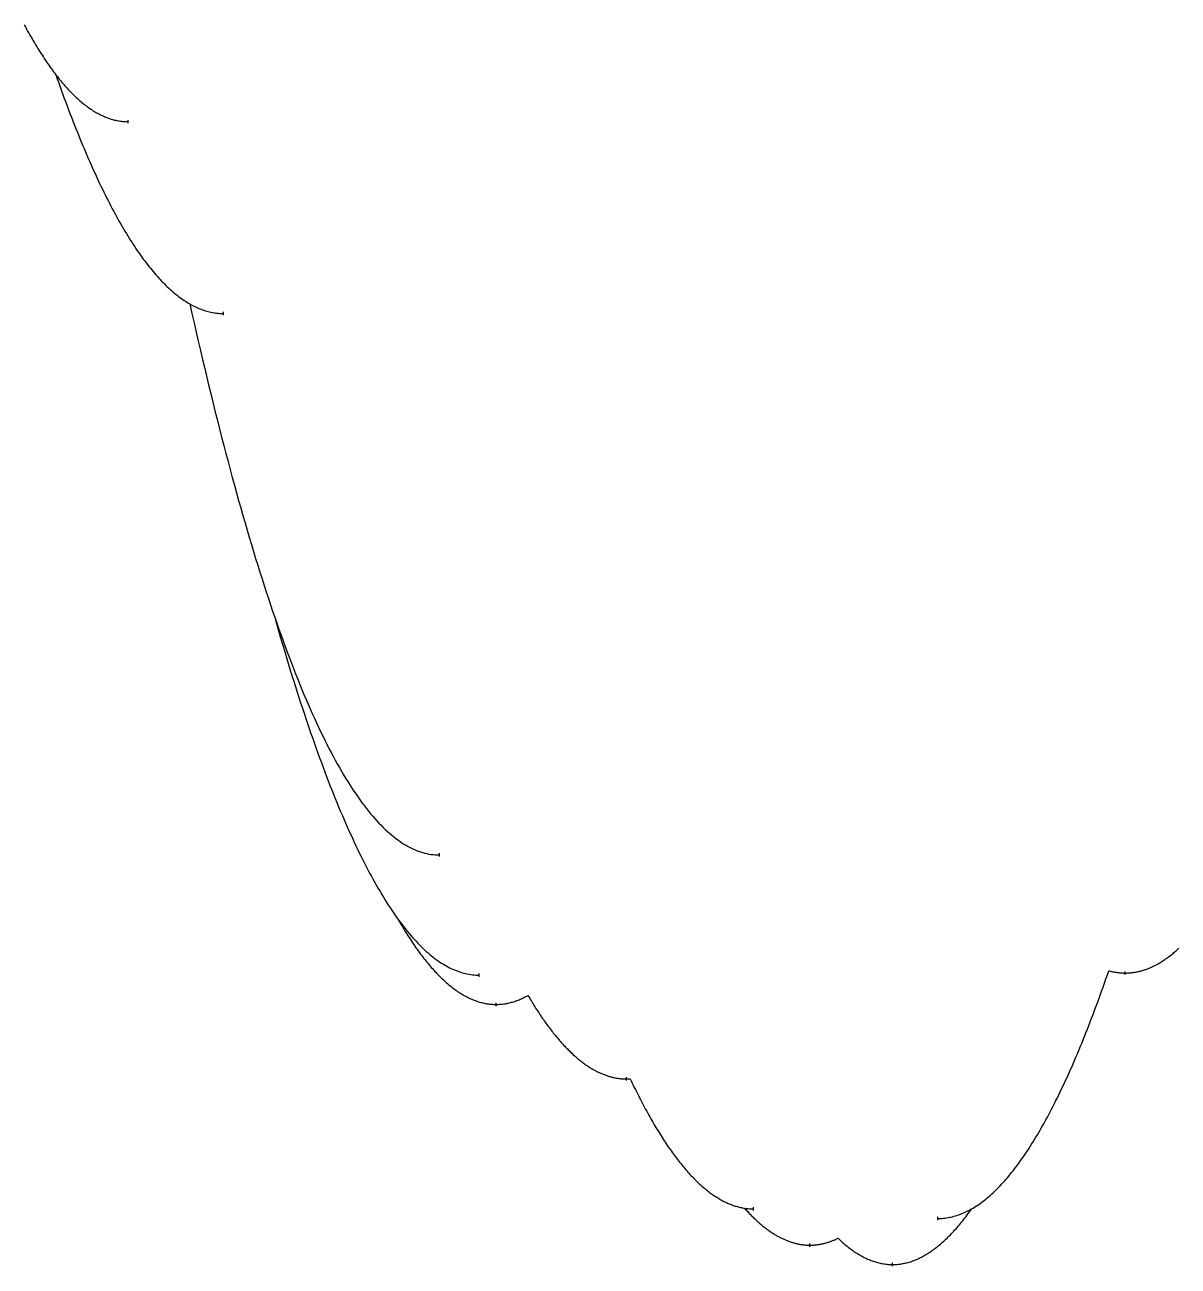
# Model space of a CAD drawing. Header units: metres. Extents: x -35 to 28195, y -4449 to 524.
# Drawn here: x 21135 to 24665, y -4449 to -649 of the extents above; entities that cross this region are included whole.
import ezdxf

# ---------------------------------------------------------------- set-up
doc = ezdxf.new("R2010")
doc.units = ezdxf.units.M
doc.layers.add('CATENARIES', color=7, linetype='Continuous')
doc.layers.add('CATENARY_VERTEX_TICKS', color=7, linetype='Continuous')

msp = doc.modelspace()

# ---------------------------------------------------------------- linework, layer by layer
at = {"layer": 'CATENARIES'}
for points in [[(21133.2, -648.6, 0), (21136.6, -655, 0), (21140.1, -661.4, 0), (21143.6, -667.7, 0), (21147, -673.9, 0), (21150.5, -680, 0), (21153.9, -686.1, 0), (21157.4, -692, 0), (21160.8, -698, 0), (21164.3, -703.8, 0), (21167.7, -709.6, 0), (21171.2, -715.3, 0), (21174.6, -721, 0), (21178.1, -726.5, 0), (21181.6, -732, 0), (21185, -737.4, 0), (21188.5, -742.8, 0), (21191.9, -748.1, 0), (21195.4, -753.3, 0), (21198.8, -758.5, 0), (21202.3, -763.5, 0), (21205.7, -768.5, 0), (21209.2, -773.5, 0), (21212.6, -778.3, 0), (21216.1, -783.1, 0), (21219.6, -787.8, 0), (21223, -792.5, 0), (21226.5, -797.1, 0), (21229.9, -801.6, 0), (21233.4, -806.1, 0), (21236.8, -810.4, 0), (21240.3, -814.7, 0), (21243.8, -819, 0), (21247.2, -823.2, 0), (21250.7, -827.3, 0), (21254.2, -831.3, 0), (21257.6, -835.2, 0), (21261.1, -839.1, 0), (21264.5, -843, 0), (21268, -846.7, 0), (21271.5, -850.4, 0), (21274.9, -854, 0), (21278.4, -857.5, 0), (21281.8, -861, 0), (21285.3, -864.4, 0), (21288.8, -867.7, 0), (21292.2, -871, 0), (21295.7, -874.2, 0), (21299.2, -877.3, 0), (21302.6, -880.3, 0), (21306.1, -883.3, 0), (21309.5, -886.2, 0), (21313, -889, 0), (21316.5, -891.8, 0), (21319.9, -894.5, 0), (21323.4, -897.1, 0), (21326.9, -899.7, 0), (21330.3, -902.2, 0), (21333.8, -904.6, 0), (21337.2, -906.9, 0), (21340.7, -909.2, 0), (21344.2, -911.4, 0), (21347.6, -913.5, 0), (21351.1, -915.6, 0), (21354.6, -917.6, 0), (21358, -919.5, 0), (21361.5, -921.4, 0), (21364.9, -923.2, 0), (21368.4, -924.9, 0), (21371.9, -926.5, 0), (21375.3, -928.1, 0), (21378.8, -929.6, 0), (21382.2, -931, 0), (21385.7, -932.4, 0), (21389.2, -933.7, 0), (21392.6, -934.9, 0), (21396.1, -936.1, 0), (21399.6, -937.1, 0), (21403, -938.2, 0), (21406.5, -939.1, 0), (21409.9, -940, 0), (21413.4, -940.8, 0), (21416.9, -941.5, 0), (21420.3, -942.2, 0), (21423.8, -942.8, 0), (21427.3, -943.3, 0), (21430.7, -943.7, 0), (21434.2, -944.1, 0), (21437.6, -944.4, 0), (21441.1, -944.7, 0), (21444.6, -944.9, 0), (21448, -945, 0), (21451.5, -945, 0)], [(21229.9, -801.6, 0), (21234.2, -813.9, 0), (21238.6, -826.1, 0), (21242.9, -838.2, 0), (21247.2, -850.2, 0), (21251.5, -862.1, 0), (21255.8, -873.9, 0), (21260.1, -885.5, 0), (21264.4, -897.1, 0), (21268.8, -908.6, 0), (21273.1, -919.9, 0), (21277.4, -931.2, 0), (21281.7, -942.3, 0), (21286, -953.3, 0), (21290.3, -964.3, 0), (21294.7, -975.1, 0), (21299, -985.8, 0), (21303.3, -996.4, 0), (21307.6, -1006.9, 0), (21311.9, -1017.3, 0), (21316.2, -1027.6, 0), (21320.6, -1037.8, 0), (21324.9, -1047.9, 0), (21329.2, -1057.9, 0), (21333.5, -1067.8, 0), (21337.8, -1077.5, 0), (21342.1, -1087.2, 0), (21346.4, -1096.8, 0), (21350.8, -1106.2, 0), (21355.1, -1115.6, 0), (21359.4, -1124.8, 0), (21363.7, -1134, 0), (21368, -1143, 0), (21372.3, -1151.9, 0), (21376.7, -1160.8, 0), (21381, -1169.5, 0), (21385.3, -1178.1, 0), (21389.6, -1186.6, 0), (21393.9, -1195, 0), (21398.2, -1203.3, 0), (21402.6, -1211.5, 0), (21406.9, -1219.6, 0), (21411.2, -1227.6, 0), (21415.5, -1235.5, 0), (21419.8, -1243.3, 0), (21424.1, -1251, 0), (21428.4, -1258.5, 0), (21432.8, -1266, 0), (21437.1, -1273.4, 0), (21441.4, -1280.6, 0), (21445.7, -1287.8, 0), (21450, -1294.8, 0), (21454.3, -1301.8, 0), (21458.7, -1308.6, 0), (21463, -1315.4, 0), (21467.3, -1322, 0), (21471.6, -1328.6, 0), (21475.9, -1335, 0), (21480.2, -1341.3, 0), (21484.6, -1347.6, 0), (21488.9, -1353.7, 0), (21493.2, -1359.7, 0), (21497.5, -1365.6, 0), (21501.8, -1371.4, 0), (21506.1, -1377.1, 0), (21510.4, -1382.7, 0), (21514.8, -1388.2, 0), (21519.1, -1393.6, 0), (21523.4, -1398.9, 0), (21527.7, -1404.1, 0), (21532, -1409.2, 0), (21536.3, -1414.2, 0), (21540.7, -1419.1, 0), (21545, -1423.8, 0), (21549.3, -1428.5, 0), (21553.6, -1433.1, 0), (21557.9, -1437.6, 0), (21562.2, -1441.9, 0), (21566.6, -1446.2, 0), (21570.9, -1450.3, 0), (21575.2, -1454.4, 0), (21579.5, -1458.4, 0), (21583.8, -1462.2, 0), (21588.1, -1465.9, 0), (21592.4, -1469.6, 0), (21596.8, -1473.1, 0), (21601.1, -1476.6, 0), (21605.4, -1479.9, 0), (21609.7, -1483.1, 0), (21614, -1486.3, 0), (21618.3, -1489.3, 0), (21622.7, -1492.2, 0), (21627, -1495, 0), (21631.3, -1497.8, 0), (21635.6, -1500.4, 0), (21639.9, -1502.9, 0), (21644.2, -1505.3, 0), (21648.6, -1507.6, 0), (21652.9, -1509.8, 0), (21657.2, -1511.9, 0), (21661.5, -1513.9, 0), (21665.8, -1515.8, 0), (21670.1, -1517.6, 0), (21674.5, -1519.3, 0), (21678.8, -1520.9, 0), (21683.1, -1522.4, 0), (21687.4, -1523.8, 0), (21691.7, -1525.1, 0), (21696, -1526.2, 0), (21700.4, -1527.3, 0), (21704.7, -1528.3, 0), (21709, -1529.2, 0), (21713.3, -1529.9, 0), (21717.6, -1530.6, 0), (21722, -1531.2, 0), (21726.3, -1531.6, 0), (21730.6, -1532, 0), (21734.9, -1532.3, 0), (21739.2, -1532.4, 0), (21743.5, -1532.5, 0)], [(21639.9, -1502.9, 0), (21646.4, -1531.9, 0), (21652.9, -1560.7, 0), (21659.4, -1589.2, 0), (21665.9, -1617.4, 0), (21672.4, -1645.4, 0), (21678.9, -1673.1, 0), (21685.4, -1700.6, 0), (21691.9, -1727.8, 0), (21698.4, -1754.7, 0), (21704.9, -1781.4, 0), (21711.4, -1807.8, 0), (21717.9, -1833.9, 0), (21724.4, -1859.8, 0), (21730.9, -1885.5, 0), (21737.4, -1910.9, 0), (21743.9, -1936, 0), (21750.4, -1960.8, 0), (21756.9, -1985.4, 0), (21763.4, -2009.8, 0), (21769.9, -2033.9, 0), (21776.4, -2057.7, 0), (21782.9, -2081.3, 0), (21789.4, -2104.6, 0), (21795.9, -2127.7, 0), (21802.4, -2150.5, 0), (21808.9, -2173.1, 0), (21815.4, -2195.4, 0), (21821.9, -2217.4, 0), (21828.4, -2239.2, 0), (21834.9, -2260.8, 0), (21841.4, -2282, 0), (21847.9, -2303.1, 0), (21854.4, -2323.9, 0), (21860.9, -2344.4, 0), (21867.4, -2364.7, 0), (21873.9, -2384.7, 0), (21880.4, -2404.5, 0), (21886.9, -2424, 0), (21893.4, -2443.3, 0), (21899.9, -2462.3, 0), (21906.3, -2480.7, 0), (21912.7, -2498.9, 0), (21919.1, -2516.8, 0), (21925.4, -2534.5, 0), (21931.8, -2552, 0), (21938.2, -2569.2, 0), (21944.6, -2586.2, 0), (21950.9, -2602.9, 0), (21957.3, -2619.5, 0), (21963.7, -2635.7, 0), (21970.1, -2651.7, 0), (21976.5, -2667.5, 0), (21982.8, -2683.1, 0), (21989.2, -2698.4, 0), (21995.6, -2713.5, 0), (22002, -2728.3, 0), (22008.3, -2742.9, 0), (22014.7, -2757.2, 0), (22021.1, -2771.4, 0), (22027.5, -2785.2, 0), (22033.9, -2798.9, 0), (22040.2, -2812.3, 0), (22046.6, -2825.5, 0), (22053, -2838.4, 0), (22059.4, -2851.1, 0), (22065.7, -2863.6, 0), (22072.1, -2875.8, 0), (22078.5, -2887.8, 0), (22084.9, -2899.6, 0), (22091.3, -2911.1, 0), (22097.6, -2922.4, 0), (22104, -2933.4, 0), (22110.4, -2944.2, 0), (22116.8, -2954.8, 0), (22123.1, -2965.2, 0), (22129.5, -2975.3, 0), (22135.9, -2985.2, 0), (22142.3, -2994.8, 0), (22148.7, -3004.2, 0), (22155, -3013.4, 0), (22161.4, -3022.3, 0), (22167.8, -3031, 0), (22174.2, -3039.5, 0), (22180.5, -3047.8, 0), (22186.9, -3055.8, 0), (22193.3, -3063.5, 0), (22199.7, -3071.1, 0), (22206.1, -3078.4, 0), (22212.4, -3085.5, 0), (22218.8, -3092.3, 0), (22225.2, -3098.9, 0), (22231.6, -3105.3, 0), (22237.9, -3111.5, 0), (22244.3, -3117.4, 0), (22250.7, -3123, 0), (22257.1, -3128.5, 0), (22263.5, -3133.7, 0), (22269.8, -3138.7, 0), (22276.2, -3143.4, 0), (22282.6, -3148, 0), (22289, -3152.2, 0), (22295.4, -3156.3, 0), (22301.7, -3160.1, 0), (22308.1, -3163.7, 0), (22314.5, -3167.1, 0), (22320.9, -3170.2, 0), (22327.2, -3173.1, 0), (22333.6, -3175.8, 0), (22340, -3178.2, 0), (22346.4, -3180.4, 0), (22352.8, -3182.4, 0), (22359.1, -3184.1, 0), (22365.5, -3185.6, 0), (22371.9, -3186.9, 0), (22378.3, -3187.9, 0), (22384.6, -3188.7, 0), (22391, -3189.3, 0), (22397.4, -3189.7, 0), (22403.8, -3189.8, 0)], [(21899.9, -2462.3, 0), (21905.2, -2480.9, 0), (21910.5, -2499.3, 0), (21915.8, -2517.6, 0), (21921, -2535.7, 0), (21926.3, -2553.6, 0), (21931.6, -2571.4, 0), (21936.9, -2589, 0), (21942.2, -2606.5, 0), (21947.5, -2623.7, 0), (21952.7, -2640.9, 0), (21958, -2657.8, 0), (21963.3, -2674.6, 0), (21968.6, -2691.3, 0), (21973.9, -2707.7, 0), (21979.1, -2724, 0), (21984.4, -2740.2, 0), (21989.7, -2756.2, 0), (21995, -2772, 0), (22000.3, -2787.7, 0), (22005.6, -2803.2, 0), (22010.8, -2818.5, 0), (22016.1, -2833.7, 0), (22021.4, -2848.7, 0), (22026.7, -2863.6, 0), (22032, -2878.3, 0), (22037.2, -2892.9, 0), (22042.5, -2907.2, 0), (22047.8, -2921.5, 0), (22053.1, -2935.5, 0), (22058.4, -2949.4, 0), (22063.7, -2963.2, 0), (22068.9, -2976.8, 0), (22074.2, -2990.2, 0), (22079.5, -3003.5, 0), (22084.8, -3016.6, 0), (22090.1, -3029.5, 0), (22095.3, -3042.3, 0), (22100.6, -3054.9, 0), (22105.9, -3067.4, 0), (22111.2, -3079.7, 0), (22116.5, -3091.9, 0), (22121.8, -3103.9, 0), (22127, -3115.7, 0), (22132.3, -3127.4, 0), (22137.6, -3138.9, 0), (22142.9, -3150.2, 0), (22148.2, -3161.5, 0), (22153.4, -3172.5, 0), (22158.7, -3183.4, 0), (22164, -3194.1, 0), (22169.3, -3204.7, 0), (22174.6, -3215.1, 0), (22179.8, -3225.4, 0), (22185.1, -3235.5, 0), (22190.4, -3245.4, 0), (22195.7, -3255.2, 0), (22201, -3264.8, 0), (22206.3, -3274.3, 0), (22211.5, -3283.6, 0), (22216.8, -3292.8, 0), (22222.1, -3301.8, 0), (22227.4, -3310.6, 0), (22232.7, -3319.3, 0), (22237.9, -3327.8, 0), (22243.2, -3336.2, 0), (22248.5, -3344.4, 0), (22253.8, -3352.5, 0), (22259.1, -3360.4, 0), (22264.4, -3368.2, 0), (22269.6, -3375.8, 0), (22274.9, -3383.2, 0), (22280.1, -3390.4, 0), (22285.4, -3397.5, 0), (22290.6, -3404.4, 0), (22295.8, -3411.1, 0), (22301.1, -3417.7, 0), (22306.3, -3424.2, 0), (22311.5, -3430.5, 0), (22316.7, -3436.6, 0), (22322, -3442.6, 0), (22327.2, -3448.4, 0), (22332.4, -3454.1, 0), (22337.6, -3459.6, 0), (22342.9, -3465, 0), (22348.1, -3470.2, 0), (22353.3, -3475.3, 0), (22358.6, -3480.3, 0), (22363.8, -3485, 0), (22369, -3489.6, 0), (22374.2, -3494.1, 0), (22379.5, -3498.4, 0), (22384.7, -3502.6, 0), (22389.9, -3506.6, 0), (22395.1, -3510.5, 0), (22400.4, -3514.2, 0), (22405.6, -3517.7, 0), (22410.8, -3521.1, 0), (22416.1, -3524.4, 0), (22421.3, -3527.5, 0), (22426.5, -3530.5, 0), (22431.7, -3533.3, 0), (22437, -3535.9, 0), (22442.2, -3538.4, 0), (22447.4, -3540.7, 0), (22452.6, -3542.9, 0), (22457.9, -3545, 0), (22463.1, -3546.9, 0), (22468.3, -3548.6, 0), (22473.6, -3550.2, 0), (22478.8, -3551.6, 0), (22484, -3552.9, 0), (22489.2, -3554.1, 0), (22494.5, -3555, 0), (22499.7, -3555.9, 0), (22504.9, -3556.6, 0), (22510.1, -3557.1, 0), (22515.4, -3557.5, 0), (22520.6, -3557.7, 0), (22525.8, -3557.8, 0)], [(22274.9, -3383.2, 0), (22278.3, -3389.1, 0), (22281.6, -3394.8, 0), (22285, -3400.6, 0), (22288.4, -3406.2, 0), (22291.7, -3411.8, 0), (22295.1, -3417.3, 0), (22298.4, -3422.8, 0), (22301.8, -3428.2, 0), (22305.2, -3433.5, 0), (22308.5, -3438.7, 0), (22311.9, -3443.9, 0), (22315.2, -3449.1, 0), (22318.6, -3454.1, 0), (22322, -3459.1, 0), (22325.3, -3464.1, 0), (22328.7, -3468.9, 0), (22332, -3473.7, 0), (22335.4, -3478.4, 0), (22338.8, -3483.1, 0), (22342.1, -3487.7, 0), (22345.5, -3492.2, 0), (22348.8, -3496.7, 0), (22352.2, -3501.1, 0), (22355.6, -3505.5, 0), (22358.9, -3509.7, 0), (22362.3, -3513.9, 0), (22365.6, -3518.1, 0), (22369, -3522.2, 0), (22372.4, -3526.2, 0), (22375.7, -3530.1, 0), (22379.1, -3534, 0), (22382.4, -3537.8, 0), (22385.8, -3541.6, 0), (22389.2, -3545.2, 0), (22392.5, -3548.9, 0), (22395.9, -3552.4, 0), (22399.2, -3555.9, 0), (22402.6, -3559.3, 0), (22406, -3562.7, 0), (22409.3, -3566, 0), (22412.7, -3569.2, 0), (22416, -3572.3, 0), (22419.4, -3575.4, 0), (22422.8, -3578.5, 0), (22426.1, -3581.4, 0), (22429.5, -3584.3, 0), (22432.8, -3587.2, 0), (22436.2, -3589.9, 0), (22439.6, -3592.6, 0), (22442.9, -3595.3, 0), (22446.3, -3597.8, 0), (22449.7, -3600.3, 0), (22453, -3602.8, 0), (22456.4, -3605.2, 0), (22459.7, -3607.5, 0), (22463.1, -3609.7, 0), (22466.5, -3611.9, 0), (22469.8, -3614, 0), (22473.2, -3616.1, 0), (22476.5, -3618.1, 0), (22479.9, -3620, 0), (22483.3, -3621.8, 0), (22486.6, -3623.6, 0), (22490, -3625.3, 0), (22493.3, -3627, 0), (22496.7, -3628.6, 0), (22500.1, -3630.1, 0), (22503.4, -3631.6, 0), (22506.8, -3633, 0), (22510.1, -3634.3, 0), (22513.5, -3635.6, 0), (22516.9, -3636.8, 0), (22520.2, -3637.9, 0), (22523.6, -3639, 0), (22526.9, -3640, 0), (22530.3, -3641, 0), (22533.7, -3641.8, 0), (22537, -3642.7, 0), (22540.4, -3643.4, 0), (22543.7, -3644.1, 0), (22547.1, -3644.7, 0), (22550.5, -3645.3, 0), (22553.8, -3645.7, 0), (22557.2, -3646.2, 0), (22560.5, -3646.5, 0), (22563.9, -3646.8, 0), (22567.3, -3647, 0), (22570.6, -3647.2, 0), (22574, -3647.3, 0), (22577.3, -3647.3, 0), (22580.7, -3647.3, 0), (22584.1, -3647.2, 0), (22587.4, -3647, 0), (22590.8, -3646.8, 0), (22594.2, -3646.5, 0), (22597.5, -3646.2, 0), (22600.9, -3645.7, 0), (22604.3, -3645.3, 0), (22607.6, -3644.7, 0), (22611, -3644.1, 0), (22614.4, -3643.4, 0), (22617.7, -3642.6, 0), (22621.1, -3641.8, 0), (22624.4, -3640.9, 0), (22627.8, -3640, 0), (22631.2, -3639, 0), (22634.5, -3637.9, 0), (22637.9, -3636.8, 0), (22641.3, -3635.6, 0), (22644.6, -3634.3, 0), (22648, -3633, 0), (22651.4, -3631.5, 0), (22654.7, -3630.1, 0), (22658.1, -3628.5, 0), (22661.5, -3626.9, 0), (22664.8, -3625.3, 0), (22668.2, -3623.6, 0), (22671.6, -3621.8, 0), (22674.9, -3619.9, 0)], [(24452.9, -3544.1, 0), (24455.4, -3544.8, 0), (24458, -3545.5, 0), (24460.5, -3546.1, 0), (24463, -3546.7, 0), (24465.5, -3547.2, 0), (24468, -3547.7, 0), (24470.5, -3548.2, 0), (24473, -3548.7, 0), (24475.6, -3549.1, 0), (24478.1, -3549.4, 0), (24480.6, -3549.8, 0), (24483.1, -3550.1, 0), (24485.6, -3550.4, 0), (24488.1, -3550.6, 0), (24490.7, -3550.8, 0), (24493.2, -3550.9, 0), (24495.7, -3551.1, 0), (24498.2, -3551.2, 0), (24500.7, -3551.2, 0), (24503.2, -3551.2, 0), (24505.8, -3551.2, 0), (24508.3, -3551.2, 0), (24510.8, -3551.1, 0), (24513.3, -3550.9, 0), (24515.8, -3550.8, 0), (24518.4, -3550.6, 0), (24520.9, -3550.3, 0), (24523.4, -3550.1, 0), (24525.9, -3549.8, 0), (24528.5, -3549.4, 0), (24531, -3549.1, 0), (24533.5, -3548.6, 0), (24536, -3548.2, 0), (24538.5, -3547.7, 0), (24541.1, -3547.2, 0), (24543.6, -3546.6, 0), (24546.1, -3546.1, 0), (24548.6, -3545.4, 0), (24551.2, -3544.8, 0), (24553.7, -3544.1, 0), (24556.2, -3543.3, 0), (24558.7, -3542.6, 0), (24561.2, -3541.8, 0), (24563.8, -3540.9, 0), (24566.3, -3540, 0), (24568.8, -3539.1, 0), (24571.3, -3538.2, 0), (24573.9, -3537.2, 0), (24576.4, -3536.2, 0), (24578.9, -3535.1, 0), (24581.4, -3534, 0), (24583.9, -3532.9, 0), (24586.5, -3531.7, 0), (24589, -3530.5, 0), (24591.5, -3529.3, 0), (24594, -3528, 0), (24596.6, -3526.7, 0), (24599.1, -3525.4, 0), (24601.6, -3524, 0), (24604.1, -3522.6, 0), (24606.6, -3521.1, 0), (24609.2, -3519.6, 0), (24611.7, -3518.1, 0), (24614.2, -3516.6, 0), (24616.7, -3515, 0), (24619.3, -3513.3, 0), (24621.8, -3511.7, 0), (24624.3, -3510, 0), (24626.8, -3508.2, 0), (24629.3, -3506.5, 0), (24631.9, -3504.6, 0), (24634.4, -3502.8, 0), (24636.9, -3500.9, 0), (24639.4, -3499, 0), (24642, -3497.1, 0), (24644.5, -3495.1, 0), (24647, -3493, 0), (24649.5, -3491, 0), (24652, -3488.9, 0), (24654.6, -3486.7, 0), (24657.1, -3484.6, 0), (24659.6, -3482.4, 0), (24662.1, -3480.1, 0), (24664.6, -3477.9, 0), (24667.2, -3475.5, 0)], [(23929.3, -4302.7, 0), (23933.8, -4302.7, 0), (23938.3, -4302.5, 0), (23942.8, -4302.2, 0), (23947.3, -4301.8, 0), (23951.8, -4301.3, 0), (23956.3, -4300.7, 0), (23960.8, -4300, 0), (23965.3, -4299.1, 0), (23969.8, -4298.2, 0), (23974.4, -4297.1, 0), (23978.9, -4296, 0), (23983.4, -4294.7, 0), (23987.9, -4293.3, 0), (23992.4, -4291.8, 0), (23996.9, -4290.2, 0), (24001.4, -4288.4, 0), (24005.9, -4286.6, 0), (24010.4, -4284.6, 0), (24014.9, -4282.6, 0), (24019.4, -4280.4, 0), (24023.9, -4278.1, 0), (24028.4, -4275.7, 0), (24032.9, -4273.2, 0), (24037.3, -4270.7, 0), (24041.7, -4268, 0), (24046, -4265.2, 0), (24050.4, -4262.4, 0), (24054.8, -4259.4, 0), (24059.2, -4256.3, 0), (24063.5, -4253.2, 0), (24067.9, -4249.9, 0), (24072.3, -4246.5, 0), (24076.7, -4243, 0), (24081, -4239.4, 0), (24085.4, -4235.7, 0), (24089.8, -4231.9, 0), (24094.2, -4228, 0), (24098.5, -4223.9, 0), (24102.9, -4219.8, 0), (24107.3, -4215.6, 0), (24111.7, -4211.2, 0), (24116, -4206.8, 0), (24120.4, -4202.2, 0), (24124.8, -4197.6, 0), (24129.2, -4192.8, 0), (24133.5, -4188, 0), (24137.9, -4183, 0), (24142.3, -4177.9, 0), (24146.7, -4172.7, 0), (24151, -4167.4, 0), (24155.4, -4162, 0), (24159.8, -4156.5, 0), (24164.2, -4150.9, 0), (24168.5, -4145.2, 0), (24172.9, -4139.4, 0), (24177.3, -4133.5, 0), (24181.7, -4127.4, 0), (24186, -4121.3, 0), (24190.4, -4115, 0), (24194.8, -4108.7, 0), (24199.2, -4102.2, 0), (24203.5, -4095.7, 0), (24207.9, -4089, 0), (24212.3, -4082.2, 0), (24216.7, -4075.3, 0), (24221, -4068.3, 0), (24225.4, -4061.2, 0), (24229.8, -4054, 0), (24234.2, -4046.7, 0), (24238.5, -4039.3, 0), (24242.9, -4031.8, 0), (24247.3, -4024.1, 0), (24251.7, -4016.4, 0), (24256, -4008.6, 0), (24260.4, -4000.6, 0), (24264.8, -3992.5, 0), (24269.2, -3984.4, 0), (24273.5, -3976.1, 0), (24277.9, -3967.7, 0), (24282.3, -3959.2, 0), (24286.7, -3950.6, 0), (24291, -3941.9, 0), (24295.4, -3933.1, 0), (24299.8, -3924.2, 0), (24304.2, -3915.2, 0), (24308.5, -3906.1, 0), (24312.9, -3896.8, 0), (24317.3, -3887.5, 0), (24321.7, -3878, 0), (24326, -3868.5, 0), (24330.4, -3858.8, 0), (24334.8, -3849, 0), (24339.2, -3839.1, 0), (24343.5, -3829.1, 0), (24347.9, -3819, 0), (24352.3, -3808.8, 0), (24356.7, -3798.5, 0), (24361, -3788.1, 0), (24365.4, -3777.6, 0), (24369.8, -3766.9, 0), (24374.2, -3756.2, 0), (24378.5, -3745.3, 0), (24382.9, -3734.4, 0), (24387.3, -3723.3, 0), (24391.7, -3712.1, 0), (24396, -3700.8, 0), (24400.4, -3689.4, 0), (24404.8, -3677.9, 0), (24409.2, -3666.3, 0), (24413.5, -3654.5, 0), (24417.9, -3642.7, 0), (24422.3, -3630.8, 0), (24426.7, -3618.7, 0), (24431, -3606.6, 0), (24435.4, -3594.3, 0), (24439.8, -3581.9, 0), (24444.2, -3569.4, 0), (24448.5, -3556.8, 0), (24452.9, -3544.1, 0)], [(22674.9, -3619.9, 0), (22677.5, -3624.3, 0), (22680.2, -3628.7, 0), (22682.8, -3633.1, 0), (22685.4, -3637.4, 0), (22688, -3641.7, 0), (22690.6, -3645.9, 0), (22693.3, -3650.1, 0), (22695.9, -3654.3, 0), (22698.5, -3658.4, 0), (22701.1, -3662.5, 0), (22703.8, -3666.5, 0), (22706.4, -3670.5, 0), (22709, -3674.5, 0), (22711.6, -3678.4, 0), (22714.2, -3682.3, 0), (22716.9, -3686.2, 0), (22719.5, -3690, 0), (22722.1, -3693.7, 0), (22724.7, -3697.5, 0), (22727.3, -3701.2, 0), (22730, -3704.8, 0), (22732.6, -3708.4, 0), (22735.2, -3712, 0), (22737.8, -3715.5, 0), (22740.4, -3719, 0), (22743.1, -3722.5, 0), (22745.7, -3725.9, 0), (22748.3, -3729.3, 0), (22750.9, -3732.7, 0), (22753.6, -3736, 0), (22756.2, -3739.2, 0), (22758.8, -3742.4, 0), (22761.4, -3745.6, 0), (22764, -3748.8, 0), (22766.7, -3751.9, 0), (22769.3, -3755, 0), (22771.9, -3758, 0), (22774.5, -3761, 0), (22777.1, -3763.9, 0), (22779.8, -3766.9, 0), (22782.4, -3769.7, 0), (22785, -3772.6, 0), (22787.6, -3775.4, 0), (22790.3, -3778.1, 0), (22792.9, -3780.9, 0), (22795.5, -3783.5, 0), (22798.1, -3786.2, 0), (22800.7, -3788.8, 0), (22803.4, -3791.4, 0), (22806, -3793.9, 0), (22808.6, -3796.4, 0), (22811.2, -3798.8, 0), (22813.8, -3801.2, 0), (22816.5, -3803.6, 0), (22819.1, -3806, 0), (22821.7, -3808.2, 0), (22824.3, -3810.5, 0), (22826.9, -3812.7, 0), (22829.6, -3814.9, 0), (22832.2, -3817, 0), (22834.8, -3819.1, 0), (22837.4, -3821.2, 0), (22840.1, -3823.2, 0), (22842.7, -3825.2, 0), (22845.3, -3827.2, 0), (22847.9, -3829.1, 0), (22850.5, -3831, 0), (22853.2, -3832.8, 0), (22855.8, -3834.6, 0), (22858.4, -3836.3, 0), (22861, -3838.1, 0), (22863.6, -3839.7, 0), (22866.3, -3841.4, 0), (22868.9, -3843, 0), (22871.5, -3844.5, 0), (22874.1, -3846.1, 0), (22876.7, -3847.5, 0), (22879.4, -3849, 0), (22882, -3850.4, 0), (22884.6, -3851.8, 0), (22887.2, -3853.1, 0), (22889.9, -3854.4, 0), (22892.5, -3855.6, 0), (22895.1, -3856.9, 0), (22897.7, -3858, 0), (22900.3, -3859.2, 0), (22903, -3860.3, 0), (22905.6, -3861.3, 0), (22908.2, -3862.3, 0), (22910.8, -3863.3, 0), (22913.4, -3864.3, 0), (22916.1, -3865.2, 0), (22918.7, -3866, 0), (22921.3, -3866.9, 0), (22923.9, -3867.7, 0), (22926.6, -3868.4, 0), (22929.2, -3869.1, 0), (22931.8, -3869.8, 0), (22934.4, -3870.4, 0), (22937, -3871, 0), (22939.7, -3871.6, 0), (22942.3, -3872.1, 0), (22944.9, -3872.6, 0), (22947.5, -3873, 0), (22950.1, -3873.4, 0), (22952.8, -3873.8, 0), (22955.4, -3874.1, 0), (22958, -3874.4, 0), (22960.6, -3874.7, 0), (22963.2, -3874.9, 0), (22965.9, -3875.1, 0), (22968.5, -3875.2, 0), (22971.1, -3875.3, 0), (22973.7, -3875.4, 0), (22976.4, -3875.4, 0), (22979.2, -3875.4, 0), (22982.1, -3875.3, 0), (22985, -3875.2, 0), (22987.9, -3875, 0)], [(22987.9, -3875, 0), (22991.1, -3881.6, 0), (22994.2, -3888.2, 0), (22997.4, -3894.8, 0), (23000.5, -3901.2, 0), (23003.7, -3907.7, 0), (23006.8, -3914, 0), (23010, -3920.3, 0), (23013.1, -3926.6, 0), (23016.3, -3932.8, 0), (23019.5, -3938.9, 0), (23022.6, -3945, 0), (23025.8, -3951, 0), (23028.9, -3957, 0), (23032.1, -3962.9, 0), (23035.2, -3968.8, 0), (23038.4, -3974.6, 0), (23041.5, -3980.3, 0), (23044.7, -3986, 0), (23047.8, -3991.6, 0), (23051, -3997.2, 0), (23054.1, -4002.7, 0), (23057.3, -4008.2, 0), (23060.4, -4013.6, 0), (23063.6, -4018.9, 0), (23066.7, -4024.2, 0), (23069.9, -4029.5, 0), (23073.1, -4034.7, 0), (23076.2, -4039.8, 0), (23079.4, -4044.9, 0), (23082.5, -4049.9, 0), (23085.7, -4054.8, 0), (23088.8, -4059.7, 0), (23092, -4064.6, 0), (23095.1, -4069.4, 0), (23098.3, -4074.1, 0), (23101.4, -4078.8, 0), (23104.6, -4083.4, 0), (23107.7, -4088, 0), (23110.9, -4092.5, 0), (23114, -4096.9, 0), (23117.2, -4101.3, 0), (23120.4, -4105.7, 0), (23123.5, -4110, 0), (23126.7, -4114.2, 0), (23129.8, -4118.4, 0), (23133, -4122.5, 0), (23136.1, -4126.6, 0), (23139.3, -4130.6, 0), (23142.4, -4134.5, 0), (23145.6, -4138.4, 0), (23148.7, -4142.3, 0), (23151.9, -4146, 0), (23155, -4149.8, 0), (23158.2, -4153.4, 0), (23161.3, -4157.1, 0), (23164.5, -4160.6, 0), (23167.6, -4164.1, 0), (23170.8, -4167.6, 0), (23174, -4171, 0), (23177.1, -4174.3, 0), (23180.3, -4177.6, 0), (23183.4, -4180.8, 0), (23186.6, -4184, 0), (23189.7, -4187.1, 0), (23192.9, -4190.2, 0), (23196, -4193.2, 0), (23199.2, -4196.2, 0), (23202.3, -4199, 0), (23205.5, -4201.9, 0), (23208.6, -4204.7, 0), (23211.8, -4207.4, 0), (23214.9, -4210.1, 0), (23218.1, -4212.7, 0), (23221.3, -4215.3, 0), (23224.4, -4217.8, 0), (23227.6, -4220.2, 0), (23230.7, -4222.6, 0), (23233.9, -4224.9, 0), (23237, -4227.2, 0), (23240.2, -4229.5, 0), (23243.3, -4231.6, 0), (23246.5, -4233.8, 0), (23249.6, -4235.8, 0), (23252.8, -4237.8, 0), (23255.9, -4239.8, 0), (23259.1, -4241.7, 0), (23262.2, -4243.5, 0), (23265.4, -4245.3, 0), (23268.6, -4247, 0), (23271.7, -4248.7, 0), (23274.9, -4250.3, 0), (23278, -4251.9, 0), (23281.2, -4253.4, 0), (23284.3, -4254.9, 0), (23287.5, -4256.3, 0), (23290.6, -4257.6, 0), (23293.8, -4258.9, 0), (23296.9, -4260.1, 0), (23300.1, -4261.3, 0), (23303.2, -4262.4, 0), (23306.4, -4263.5, 0), (23309.5, -4264.5, 0), (23312.7, -4265.4, 0), (23315.8, -4266.3, 0), (23319, -4267.2, 0), (23322.2, -4268, 0), (23325.3, -4268.7, 0), (23328.5, -4269.4, 0), (23331.6, -4270, 0), (23334.8, -4270.6, 0), (23337.9, -4271.1, 0), (23341.4, -4271.6, 0), (23344.8, -4272, 0), (23348.3, -4272.4, 0), (23351.7, -4272.7, 0), (23355.2, -4272.9, 0), (23358.7, -4273.1, 0), (23362.1, -4273.2, 0), (23365.6, -4273.2, 0)], [(23337.9, -4271.1, 0), (23340.3, -4273.8, 0), (23342.7, -4276.5, 0), (23345.1, -4279.1, 0), (23347.6, -4281.7, 0), (23350, -4284.3, 0), (23352.4, -4286.9, 0), (23354.8, -4289.4, 0), (23357.2, -4291.9, 0), (23359.6, -4294.3, 0), (23362, -4296.7, 0), (23364.4, -4299.1, 0), (23366.8, -4301.5, 0), (23369.2, -4303.8, 0), (23371.7, -4306.1, 0), (23374.1, -4308.3, 0), (23376.5, -4310.5, 0), (23378.9, -4312.7, 0), (23381.3, -4314.9, 0), (23383.7, -4317, 0), (23386.1, -4319.1, 0), (23388.5, -4321.1, 0), (23390.9, -4323.1, 0), (23393.3, -4325.1, 0), (23395.8, -4327.1, 0), (23398.2, -4329, 0), (23400.6, -4330.9, 0), (23403, -4332.7, 0), (23405.4, -4334.6, 0), (23407.8, -4336.3, 0), (23410.2, -4338.1, 0), (23412.6, -4339.8, 0), (23415, -4341.5, 0), (23417.4, -4343.2, 0), (23419.8, -4344.8, 0), (23422.3, -4346.4, 0), (23424.7, -4348, 0), (23427.1, -4349.5, 0), (23429.5, -4351, 0), (23431.9, -4352.4, 0), (23434.3, -4353.9, 0), (23436.7, -4355.3, 0), (23439.1, -4356.6, 0), (23441.5, -4357.9, 0), (23443.9, -4359.2, 0), (23446.4, -4360.5, 0), (23448.8, -4361.7, 0), (23451.2, -4362.9, 0), (23453.6, -4364.1, 0), (23456, -4365.2, 0), (23458.4, -4366.3, 0), (23460.8, -4367.4, 0), (23463.2, -4368.4, 0), (23465.6, -4369.4, 0), (23468, -4370.4, 0), (23470.4, -4371.3, 0), (23472.9, -4372.2, 0), (23475.3, -4373.1, 0), (23477.7, -4373.9, 0), (23480.1, -4374.7, 0), (23482.5, -4375.5, 0), (23484.9, -4376.3, 0), (23487.3, -4377, 0), (23489.7, -4377.6, 0), (23492.1, -4378.3, 0), (23494.5, -4378.9, 0), (23497, -4379.4, 0), (23499.4, -4380, 0), (23501.8, -4380.5, 0), (23504.2, -4381, 0), (23506.6, -4381.4, 0), (23509, -4381.8, 0), (23511.4, -4382.2, 0), (23513.8, -4382.5, 0), (23516.2, -4382.9, 0), (23518.6, -4383.1, 0), (23521, -4383.4, 0), (23523.5, -4383.6, 0), (23525.9, -4383.8, 0), (23528.3, -4383.9, 0), (23530.7, -4384, 0), (23533.1, -4384.1, 0), (23535.5, -4384.2, 0), (23537.9, -4384.2, 0), (23540.3, -4384.2, 0), (23542.7, -4384.1, 0), (23545.1, -4384, 0), (23547.5, -4383.9, 0), (23549.9, -4383.8, 0), (23552.3, -4383.6, 0), (23554.7, -4383.4, 0), (23557.1, -4383.1, 0), (23559.5, -4382.9, 0), (23561.9, -4382.6, 0), (23564.3, -4382.2, 0), (23566.7, -4381.8, 0), (23569.1, -4381.4, 0), (23571.5, -4381, 0), (23573.9, -4380.5, 0), (23576.3, -4380, 0), (23578.7, -4379.5, 0), (23581.1, -4378.9, 0), (23583.5, -4378.3, 0), (23585.9, -4377.7, 0), (23588.3, -4377, 0), (23590.7, -4376.3, 0), (23593.1, -4375.6, 0), (23595.5, -4374.8, 0), (23597.9, -4374, 0), (23600.3, -4373.2, 0), (23602.7, -4372.3, 0), (23605.1, -4371.4, 0), (23607.5, -4370.5, 0), (23609.9, -4369.5, 0), (23612.3, -4368.6, 0), (23614.7, -4367.5, 0), (23617.1, -4366.5, 0), (23619.5, -4365.4, 0), (23621.9, -4364.3, 0), (23624.3, -4363.1, 0)], [(23624.3, -4363.1, 0), (23627.8, -4366.4, 0), (23631.3, -4369.7, 0), (23634.7, -4372.9, 0), (23638.2, -4376, 0), (23641.7, -4379, 0), (23645.1, -4382, 0), (23648.6, -4384.9, 0), (23652.1, -4387.7, 0), (23655.5, -4390.5, 0), (23659, -4393.2, 0), (23662.5, -4395.8, 0), (23665.9, -4398.3, 0), (23669.4, -4400.8, 0), (23672.9, -4403.2, 0), (23676.3, -4405.6, 0), (23679.8, -4407.8, 0), (23683.3, -4410, 0), (23686.8, -4412.2, 0), (23690.2, -4414.2, 0), (23693.7, -4416.2, 0), (23697.2, -4418.2, 0), (23700.6, -4420, 0), (23704.1, -4421.8, 0), (23707.6, -4423.5, 0), (23711, -4425.1, 0), (23714.5, -4426.7, 0), (23718, -4428.2, 0), (23721.4, -4429.6, 0), (23724.9, -4431, 0), (23728.4, -4432.3, 0), (23731.8, -4433.5, 0), (23735.3, -4434.7, 0), (23738.8, -4435.8, 0), (23742.2, -4436.8, 0), (23745.7, -4437.7, 0), (23749.2, -4438.6, 0), (23752.7, -4439.4, 0), (23756.1, -4440.1, 0), (23759.6, -4440.8, 0), (23763.1, -4441.4, 0), (23766.5, -4441.9, 0), (23770, -4442.4, 0), (23773.5, -4442.7, 0), (23776.9, -4443.1, 0), (23780.4, -4443.3, 0), (23783.9, -4443.5, 0), (23787.3, -4443.6, 0), (23790.8, -4443.6, 0), (23794.2, -4443.6, 0), (23797.6, -4443.5, 0), (23801, -4443.3, 0), (23804.4, -4443.1, 0), (23807.9, -4442.8, 0), (23811.3, -4442.4, 0), (23814.7, -4442, 0), (23818.1, -4441.5, 0), (23821.5, -4440.9, 0), (23824.9, -4440.2, 0), (23828.3, -4439.5, 0), (23831.7, -4438.8, 0), (23835.1, -4437.9, 0), (23838.5, -4437, 0), (23842, -4436, 0), (23845.4, -4435, 0), (23848.8, -4433.9, 0), (23852.2, -4432.7, 0), (23855.6, -4431.4, 0), (23859, -4430.1, 0), (23862.4, -4428.7, 0), (23865.8, -4427.3, 0), (23869.2, -4425.8, 0), (23872.6, -4424.2, 0), (23876.1, -4422.5, 0), (23879.5, -4420.8, 0), (23882.9, -4419, 0), (23886.3, -4417.1, 0), (23889.7, -4415.2, 0), (23893.1, -4413.2, 0), (23896.5, -4411.2, 0), (23899.9, -4409, 0), (23903.3, -4406.8, 0), (23906.7, -4404.6, 0), (23910.2, -4402.3, 0), (23913.6, -4399.9, 0), (23917, -4397.4, 0), (23920.4, -4394.9, 0), (23923.8, -4392.3, 0), (23927.2, -4389.6, 0), (23930.6, -4386.8, 0), (23934, -4384, 0), (23937.4, -4381.2, 0), (23940.8, -4378.2, 0), (23944.3, -4375.2, 0), (23947.7, -4372.1, 0), (23951.1, -4369, 0), (23954.5, -4365.8, 0), (23957.9, -4362.5, 0), (23961.3, -4359.2, 0), (23964.7, -4355.8, 0), (23968.1, -4352.3, 0), (23971.5, -4348.7, 0), (23974.9, -4345.1, 0), (23978.4, -4341.4, 0), (23981.8, -4337.7, 0), (23985.2, -4333.8, 0), (23988.6, -4330, 0), (23992, -4326, 0), (23995.4, -4322, 0), (23998.8, -4317.9, 0), (24002.2, -4313.7, 0), (24005.6, -4309.5, 0), (24009, -4305.2, 0), (24012.5, -4300.8, 0), (24015.9, -4296.4, 0), (24019.3, -4291.9, 0), (24022.7, -4287.3, 0), (24026.1, -4282.7, 0), (24029.5, -4278, 0), (24032.9, -4273.2, 0)]]:
    msp.add_polyline3d(points, dxfattribs=at)
at = {"layer": 'CATENARY_VERTEX_TICKS'}
for p, q in [((21451.5, -950), (21451.5, -940)), ((21743.5, -1537.5), (21743.5, -1527.5)), ((22403.8, -3194.8), (22403.8, -3184.8)), ((22525.8, -3562.8), (22525.8, -3552.8)), ((24503.2, -3556.2), (24503.2, -3546.2)), ((22577.3, -3652.3), (22577.3, -3642.3)), ((22976.4, -3880.4), (22976.4, -3870.4)), ((23365.6, -4278.2), (23365.6, -4268.2)), ((23929.3, -4307.7), (23929.3, -4297.7)), ((23537.9, -4389.2), (23537.9, -4379.2)), ((23790.8, -4448.6), (23790.8, -4438.6))]:
    msp.add_line(p, q, dxfattribs=at)

doc.saveas('drawing.dxf')
